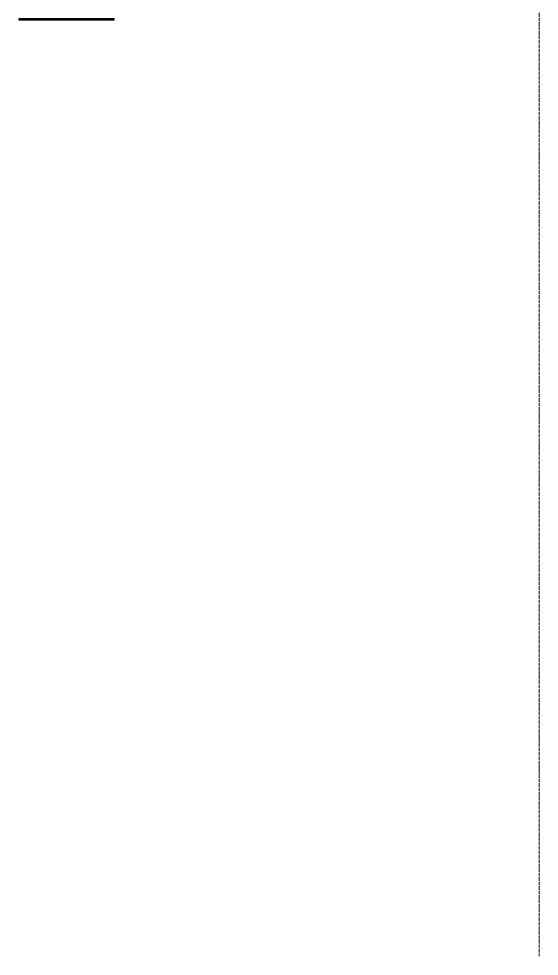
# Model space of a CAD drawing. Header units: millimetres. Extents: x -215207 to 92095, y -30385 to 123050.
# Drawn here: x -32807 to -29892, y 17352 to 22608 of the extents above; entities that cross this region are included whole.
import ezdxf

# ---------------------------------------------------------------- set-up
doc = ezdxf.new("R2010")
doc.units = ezdxf.units.MM
doc.linetypes.add('ADSK_Линия сетки', pattern=[25, 20, -2.5, 0, -2.5])
doc.layers.add('Оси', color=7, linetype='Continuous', lineweight=9)
doc.layers.add('Стены разрез', color=7, linetype='Continuous', lineweight=30)

msp = doc.modelspace()

# ---------------------------------------------------------------- linework, layer by layer
at = {"layer": 'Оси', "linetype": 'ADSK_Линия сетки'}
msp.add_line((-29892.5, 41539.2), (-29892.5, 17351.6), dxfattribs=at)
at = {"layer": 'Стены разрез'}
for p, q in [((-32272.5, 22607.2), (-32807.5, 22607.2)), ((-32807.5, 22607.2), (-32807.5, 22602.2)), ((-32807.5, 22602.2), (-32272.5, 22602.2)), ((-32272.5, 22602.2), (-32272.5, 22607.2))]:
    msp.add_line(p, q, dxfattribs=at)

doc.saveas('drawing.dxf')
